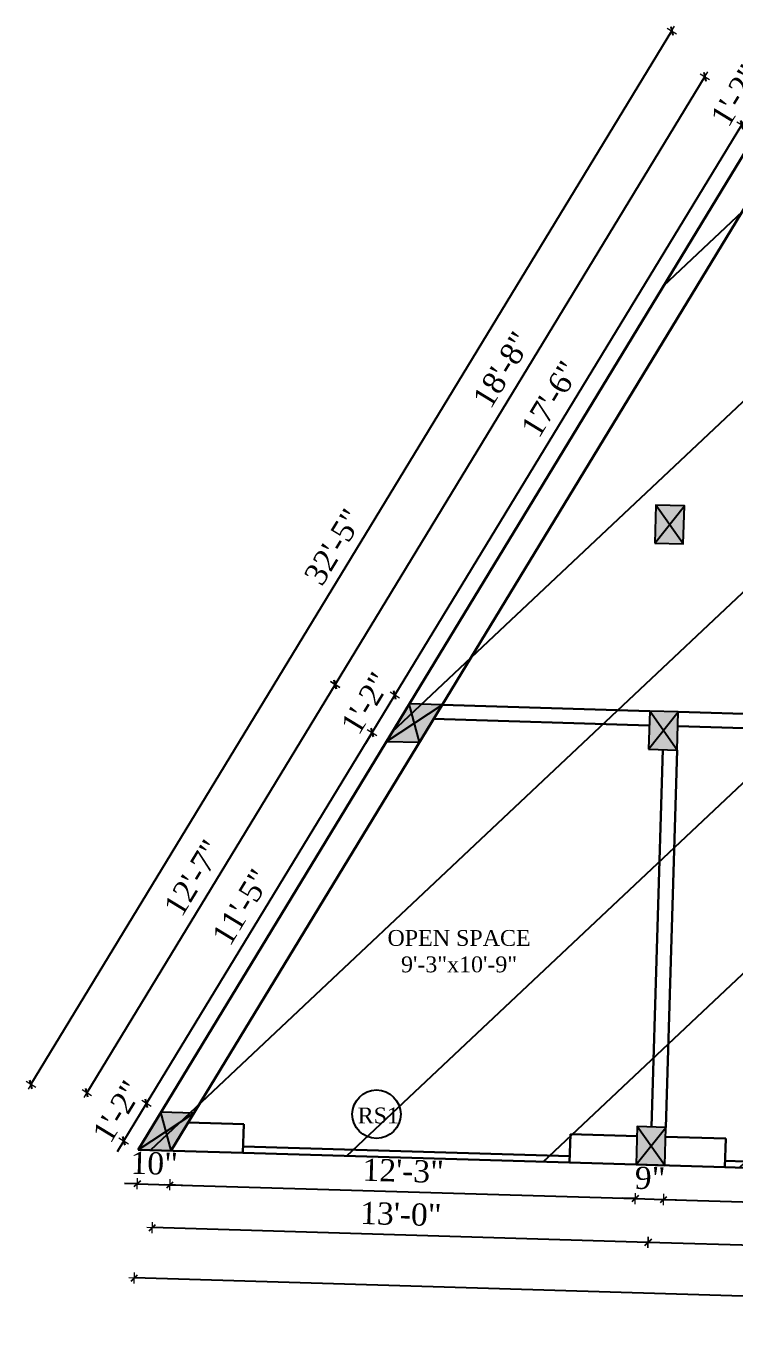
# Model space of a CAD drawing. Header units: inches. Extents: x 4069 to 291496, y -47643 to 12535.
# Drawn here: x 139208.9 to 139432.2, y -23338.9 to -22925.4 of the extents above; entities that cross this region are included whole.
import ezdxf

# ---------------------------------------------------------------- set-up
doc = ezdxf.new("R2010")
doc.units = ezdxf.units.IN
doc.header["$LTSCALE"] = 5
doc.header["$MEASUREMENT"] = 0
doc.layers.add('A-WALL', color=7, linetype='Continuous', lineweight=9)
doc.layers.add('Dimension', color=7, linetype='Continuous', lineweight=18)
doc.layers.add('dim line', color=7, linetype='Continuous', lineweight=15, true_color=0xfab2b2)
doc.layers.add('TEXT', color=6, linetype='Continuous')
doc.layers.add('WALL', color=7, linetype='Continuous')
doc.styles.add('ordinary', font='times.ttf')
doc.dimstyles.new('Copy of 96', dxfattribs={"dimtxt": 7, "dimasz": 4, "dimexe": 0.5, "dimexo": 0.5, "dimgap": 3, "dimtad": 1, "dimdec": 1, "dimzin": 11, "dimdsep": 46, "dimlunit": 4, "dimtxsty": 'ordinary', "dimblk": 'OBLIQUE', "dimcen": 0.09, "dimse1": 1, "dimse2": 1, "dimclrt": 6, "dimazin": 0, "dimtfac": 1, "dimtdec": 1, "dimtix": 1, "dimtmove": 2, "dimatfit": 3, "dimldrblk": 'leader', "dimfxl": 0.5, "dimfxlon": 1, "dimtolj": 1, "dimtzin": 0, "dimarcsym": 0})

# ---------------------------------------------------------------- blocks, each defined once
blk = doc.blocks.new('c2a')
at = {"color": 1, "ltscale": 5}
for p, q in [((18091.63, 4625.76), (18084.82, 4613.76)), ((18101.98, 4625.76), (18091.63, 4625.76)), ((18095.17, 4613.76), (18101.98, 4625.76)), ((18084.82, 4613.76), (18095.17, 4613.76))]:
    blk.add_line(p, q, dxfattribs=at)
blk = doc.blocks.new('oblique')
at = {"color": 0, "lineweight": -2}
blk.add_line((0.25, 0.25), (-0.25, -0.25), dxfattribs=at)
at = {"layer": 'dim line', "lineweight": 9}
for p, q in [((-0.4375, 0), (0.4375, 0)), ((0, 0.4375), (0, -0.4375))]:
    blk.add_line(p, q, dxfattribs=at)
blk = doc.blocks.new('*D4565')
at = {"layer": 'A-WALL', "color": 0, "lineweight": -2, "ltscale": 50, "transparency": 16777216}
blk.add_line((139554.83, -23313.26), (139404.89, -23308.78), dxfattribs=at)
at = {"layer": 'Defpoints', "color": 0, "ltscale": 50, "transparency": 16777216}
for p in [(139405.62, -23284.38), (139555.55, -23288.85), (139404.89, -23308.78)]:
    blk.add_point(p, dxfattribs=at)
at = {"layer": 'A-WALL', "color": 0, "lineweight": -2, "ltscale": 50, "transparency": 16777216, "xscale": 4, "yscale": 4, "zscale": 4}
for p, rotation in [((139404.89, -23308.78), 178.2899854281411), ((139554.83, -23313.26), 358.2899854281411)]:
    blk.add_blockref('oblique', p, dxfattribs=dict(at, rotation=rotation))
at = {"layer": 'A-WALL', "color": 6, "ltscale": 50, "transparency": 16777216, "insert": (139480.05, -23304.46), "char_height": 7, "attachment_point": 5, "rotation": 358.29, "style": 'ordinary'}
blk.add_mtext('\\A1;12\'-6"', dxfattribs=at)
blk = doc.blocks.new('_OBLIQUE')
at = {"color": 0, "linetype": 'ByBlock'}
blk.add_line((-0.5, -0.5), (0.5, 0.5), dxfattribs=at)
blk = doc.blocks.new('leader')
at = {"layer": 'Dimension'}
for p, q in [((0, -4.33), (0, 4.33)), ((-4.42, 0), (4.42, 0))]:
    blk.add_line(p, q, dxfattribs=at)
blk = doc.blocks.new('*D4566')
at = {"layer": 'A-WALL', "color": 0, "lineweight": -2, "ltscale": 50, "transparency": 16777216}
blk.add_line((139404.89, -23308.78), (139248.64, -23304.12), dxfattribs=at)
at = {"layer": 'Defpoints', "color": 0, "ltscale": 50, "transparency": 16777216}
for p in [(139249.36, -23279.71), (139405.62, -23284.38), (139248.64, -23304.12)]:
    blk.add_point(p, dxfattribs=at)
at = {"layer": 'A-WALL', "color": 0, "lineweight": -2, "ltscale": 50, "transparency": 16777216, "xscale": 4, "yscale": 4, "zscale": 4}
for p, rotation in [((139248.64, -23304.12), 178.2899854281411), ((139404.89, -23308.78), 358.2899854281411)]:
    blk.add_blockref('oblique', p, dxfattribs=dict(at, rotation=rotation))
at = {"layer": 'A-WALL', "color": 6, "ltscale": 50, "transparency": 16777216, "insert": (139326.96, -23299.89), "char_height": 7, "attachment_point": 5, "rotation": 358.29, "style": 'ordinary'}
blk.add_mtext('\\A1;13\'-0"', dxfattribs=at)
blk = doc.blocks.new('*D4019')
at = {"layer": 'A-WALL', "color": 0, "lineweight": -2, "ltscale": 50, "transparency": 16777216}
blk.add_line((139815.73, -23337.1), (139242.98, -23320), dxfattribs=at)
at = {"layer": 'Defpoints', "color": 0, "ltscale": 50, "transparency": 16777216}
for p in [(139244.19, -23279.56), (139816.94, -23296.66), (139242.98, -23320)]:
    blk.add_point(p, dxfattribs=at)
at = {"layer": 'A-WALL', "color": 0, "lineweight": -2, "ltscale": 50, "transparency": 16777216, "xscale": 4, "yscale": 4, "zscale": 4}
for p, rotation in [((139242.98, -23320), 178.2899854281411), ((139815.73, -23337.1), 358.2899854281411)]:
    blk.add_blockref('oblique', p, dxfattribs=dict(at, rotation=rotation))
at = {"layer": 'A-WALL', "color": 6, "ltscale": 50, "transparency": 16777216, "insert": (139529.55, -23322), "char_height": 7, "attachment_point": 5, "rotation": 358.29, "style": 'ordinary'}
blk.add_mtext('\\A1;48\'-0"', dxfattribs=at)
blk = doc.blocks.new('*D4567')
at = {"layer": 'A-WALL', "color": 0, "lineweight": -2, "ltscale": 50, "transparency": 16777216}
for p, q in [((139246.8, -23264.99), (139248.87, -23261.57)), ((139239.63, -23276.78), (139246.8, -23264.99)), ((139239.63, -23276.78), (139237.55, -23280.2))]:
    blk.add_line(p, q, dxfattribs=at)
at = {"layer": 'Defpoints', "color": 0, "ltscale": 50, "transparency": 16777216}
for p in [(139246.8, -23264.99), (139251.36, -23267.77), (139244.19, -23279.56)]:
    blk.add_point(p, dxfattribs=at)
at = {"layer": 'A-WALL', "color": 0, "lineweight": -2, "ltscale": 50, "transparency": 16777216, "xscale": 4, "yscale": 4, "zscale": 4}
for p, rotation in [((139246.8, -23264.99), 238.7014709223615), ((139239.63, -23276.78), 58.70147092236149)]:
    blk.add_blockref('oblique', p, dxfattribs=dict(at, rotation=rotation))
at = {"layer": 'A-WALL', "color": 6, "ltscale": 50, "transparency": 16777216, "insert": (139237.66, -23267.51), "char_height": 7, "attachment_point": 5, "rotation": 58.7015, "style": 'ordinary'}
blk.add_mtext('\\A1;1\'-2"', dxfattribs=at)
blk = doc.blocks.new('*D4568')
at = {"layer": 'A-WALL', "color": 0, "lineweight": -2, "ltscale": 50, "transparency": 16777216}
blk.add_line((139246.8, -23264.99), (139317.89, -23148.06), dxfattribs=at)
at = {"layer": 'Defpoints', "color": 0, "ltscale": 50, "transparency": 16777216}
for p in [(139317.89, -23148.06), (139322.45, -23150.84), (139251.36, -23267.77)]:
    blk.add_point(p, dxfattribs=at)
at = {"layer": 'A-WALL', "color": 0, "lineweight": -2, "ltscale": 50, "transparency": 16777216, "xscale": 4, "yscale": 4, "zscale": 4}
for p, rotation in [((139317.89, -23148.06), 58.70147092263156), ((139246.8, -23264.99), 238.7014709226316)]:
    blk.add_blockref('oblique', p, dxfattribs=dict(at, rotation=rotation))
at = {"layer": 'A-WALL', "color": 6, "ltscale": 50, "transparency": 16777216, "insert": (139276.74, -23203.12), "char_height": 7, "attachment_point": 5, "rotation": 58.7015, "style": 'ordinary'}
blk.add_mtext('\\A1;11\'-5"', dxfattribs=at)
blk = doc.blocks.new('*D4569')
at = {"layer": 'A-WALL', "color": 0, "lineweight": -2, "ltscale": 50, "transparency": 16777216}
for p, q in [((139317.89, -23148.06), (139325.06, -23136.27)), ((139325.06, -23136.27), (139327.13, -23132.85)), ((139317.89, -23148.06), (139315.81, -23151.48))]:
    blk.add_line(p, q, dxfattribs=at)
at = {"layer": 'Defpoints', "color": 0, "ltscale": 50, "transparency": 16777216}
for p in [(139325.06, -23136.27), (139329.62, -23139.05), (139322.45, -23150.84)]:
    blk.add_point(p, dxfattribs=at)
at = {"layer": 'A-WALL', "color": 0, "lineweight": -2, "ltscale": 50, "transparency": 16777216, "xscale": 4, "yscale": 4, "zscale": 4}
for p, rotation in [((139325.06, -23136.27), 238.7014709226316), ((139317.89, -23148.06), 58.70147092263153)]:
    blk.add_blockref('oblique', p, dxfattribs=dict(at, rotation=rotation))
at = {"layer": 'A-WALL', "color": 6, "ltscale": 50, "transparency": 16777216, "insert": (139315.92, -23138.79), "char_height": 7, "attachment_point": 5, "rotation": 58.7015, "style": 'ordinary'}
blk.add_mtext('\\A1;1\'-2"', dxfattribs=at)
blk = doc.blocks.new('*D4570')
at = {"layer": 'A-WALL', "color": 0, "lineweight": -2, "ltscale": 50, "transparency": 16777216}
blk.add_line((139325.06, -23136.27), (139434.38, -22956.45), dxfattribs=at)
at = {"layer": 'Defpoints', "color": 0, "ltscale": 50, "transparency": 16777216}
for p in [(139434.38, -22956.45), (139438.95, -22959.23), (139329.62, -23139.05)]:
    blk.add_point(p, dxfattribs=at)
at = {"layer": 'A-WALL', "color": 0, "lineweight": -2, "ltscale": 50, "transparency": 16777216, "xscale": 4, "yscale": 4, "zscale": 4}
for p, rotation in [((139434.38, -22956.45), 58.70147092263156), ((139325.06, -23136.27), 238.7014709226316)]:
    blk.add_blockref('oblique', p, dxfattribs=dict(at, rotation=rotation))
at = {"layer": 'A-WALL', "color": 6, "ltscale": 50, "transparency": 16777216, "insert": (139374.1, -23042.95), "char_height": 7, "attachment_point": 5, "rotation": 58.7015, "style": 'ordinary'}
blk.add_mtext('\\A1;17\'-6"', dxfattribs=at)
blk = doc.blocks.new('*D4571')
at = {"layer": 'A-WALL', "color": 0, "lineweight": -2, "ltscale": 50, "transparency": 16777216}
for p, q in [((139441.55, -22944.66), (139443.63, -22941.24)), ((139434.38, -22956.45), (139441.55, -22944.66)), ((139434.38, -22956.45), (139432.3, -22959.87))]:
    blk.add_line(p, q, dxfattribs=at)
at = {"layer": 'Defpoints', "color": 0, "ltscale": 50, "transparency": 16777216}
for p in [(139441.55, -22944.66), (139446.11, -22947.44), (139438.95, -22959.23)]:
    blk.add_point(p, dxfattribs=at)
at = {"layer": 'A-WALL', "color": 0, "lineweight": -2, "ltscale": 50, "transparency": 16777216, "xscale": 4, "yscale": 4, "zscale": 4}
for p, rotation in [((139441.55, -22944.66), 238.7014709226316), ((139434.38, -22956.45), 58.70147092263153)]:
    blk.add_blockref('oblique', p, dxfattribs=dict(at, rotation=rotation))
at = {"layer": 'A-WALL', "color": 6, "ltscale": 50, "transparency": 16777216, "insert": (139432.41, -22947.18), "char_height": 7, "attachment_point": 5, "rotation": 58.7015, "style": 'ordinary'}
blk.add_mtext('\\A1;1\'-2"', dxfattribs=at)
blk = doc.blocks.new('*D4572')
at = {"layer": 'A-WALL', "color": 0, "lineweight": -2, "ltscale": 50, "transparency": 16777216}
blk.add_line((139422.75, -22941.3), (139306.25, -23132.91), dxfattribs=at)
at = {"layer": 'Defpoints', "color": 0, "ltscale": 50, "transparency": 16777216}
for p in [(139442.53, -22953.33), (139306.25, -23132.91), (139326.04, -23144.94)]:
    blk.add_point(p, dxfattribs=at)
at = {"layer": 'A-WALL', "color": 0, "lineweight": -2, "ltscale": 50, "transparency": 16777216, "xscale": 4, "yscale": 4, "zscale": 4}
for p, rotation in [((139422.75, -22941.3), 58.7014709224049), ((139306.25, -23132.91), 238.7014709224049)]:
    blk.add_blockref('oblique', p, dxfattribs=dict(at, rotation=rotation))
at = {"layer": 'A-WALL', "color": 6, "ltscale": 50, "transparency": 16777216, "insert": (139358.9, -23033.7), "char_height": 7, "attachment_point": 5, "rotation": 58.7015, "style": 'ordinary'}
blk.add_mtext('\\A1;18\'-8"', dxfattribs=at)
blk = doc.blocks.new('*D4573')
at = {"layer": 'A-WALL', "color": 0, "lineweight": -2, "ltscale": 50, "transparency": 16777216}
blk.add_line((139306.25, -23132.91), (139227.99, -23261.64), dxfattribs=at)
at = {"layer": 'Defpoints', "color": 0, "ltscale": 50, "transparency": 16777216}
for p in [(139326.04, -23144.94), (139227.99, -23261.64), (139247.78, -23273.66)]:
    blk.add_point(p, dxfattribs=at)
at = {"layer": 'A-WALL', "color": 0, "lineweight": -2, "ltscale": 50, "transparency": 16777216, "xscale": 4, "yscale": 4, "zscale": 4}
for p, rotation in [((139306.25, -23132.91), 58.7014709226316), ((139227.99, -23261.64), 238.7014709226316)]:
    blk.add_blockref('oblique', p, dxfattribs=dict(at, rotation=rotation))
at = {"layer": 'A-WALL', "color": 6, "ltscale": 50, "transparency": 16777216, "insert": (139261.51, -23193.86), "char_height": 7, "attachment_point": 5, "rotation": 58.7015, "style": 'ordinary'}
blk.add_mtext('\\A1;12\'-7"', dxfattribs=at)
blk = doc.blocks.new('*D4020')
at = {"layer": 'A-WALL', "color": 0, "lineweight": -2, "ltscale": 50, "transparency": 16777216}
blk.add_line((139210.42, -23259.02), (139412.34, -22926.9), dxfattribs=at)
at = {"layer": 'Defpoints', "color": 0, "ltscale": 50, "transparency": 16777216}
for p in [(139412.34, -22926.9), (139446.11, -22947.44), (139244.19, -23279.56)]:
    blk.add_point(p, dxfattribs=at)
at = {"layer": 'A-WALL', "color": 0, "lineweight": -2, "ltscale": 50, "transparency": 16777216, "xscale": 4, "yscale": 4, "zscale": 4}
for p, rotation in [((139412.34, -22926.9), 58.70147092240745), ((139210.42, -23259.02), 238.7014709224074)]:
    blk.add_blockref('oblique', p, dxfattribs=dict(at, rotation=rotation))
at = {"layer": 'A-WALL', "color": 6, "ltscale": 50, "transparency": 16777216, "insert": (139305.77, -23089.55), "char_height": 7, "attachment_point": 5, "rotation": 58.7015, "style": 'ordinary'}
blk.add_mtext('\\A1;32\'-5"', dxfattribs=at)
blk = doc.blocks.new('*D4022')
at = {"layer": 'A-WALL', "color": 0, "lineweight": -2, "ltscale": 50, "transparency": 16777216}
for p, q in [((139243.87, -23290.31), (139239.87, -23290.19)), ((139243.87, -23290.31), (139254.22, -23290.62)), ((139254.22, -23290.62), (139258.21, -23290.74))]:
    blk.add_line(p, q, dxfattribs=at)
at = {"layer": 'Defpoints', "color": 0, "ltscale": 50, "transparency": 16777216}
for p in [(139244.19, -23279.56), (139254.54, -23279.87), (139254.22, -23290.62)]:
    blk.add_point(p, dxfattribs=at)
at = {"layer": 'A-WALL', "color": 0, "lineweight": -2, "ltscale": 50, "transparency": 16777216, "xscale": 4, "yscale": 4, "zscale": 4}
for p, rotation in [((139243.87, -23290.31), 358.2899854281411), ((139254.22, -23290.62), 178.2899854281411)]:
    blk.add_blockref('oblique', p, dxfattribs=dict(at, rotation=rotation))
at = {"layer": 'A-WALL', "color": 6, "ltscale": 50, "transparency": 16777216, "insert": (139249.24, -23283.91), "char_height": 7, "attachment_point": 5, "rotation": 358.29, "style": 'ordinary'}
blk.add_mtext('\\A1;10"', dxfattribs=at)
blk = doc.blocks.new('*D4023')
at = {"layer": 'A-WALL', "color": 0, "lineweight": -2, "ltscale": 50, "transparency": 16777216}
blk.add_line((139254.22, -23290.62), (139400.8, -23295), dxfattribs=at)
at = {"layer": 'Defpoints', "color": 0, "ltscale": 50, "transparency": 16777216}
for p in [(139254.54, -23279.87), (139401.12, -23284.24), (139400.8, -23295)]:
    blk.add_point(p, dxfattribs=at)
at = {"layer": 'A-WALL', "color": 0, "lineweight": -2, "ltscale": 50, "transparency": 16777216, "xscale": 4, "yscale": 4, "zscale": 4}
for p, rotation in [((139254.22, -23290.62), 178.2899854281411), ((139400.8, -23295), 358.2899854281411)]:
    blk.add_blockref('oblique', p, dxfattribs=dict(at, rotation=rotation))
at = {"layer": 'A-WALL', "color": 6, "ltscale": 50, "transparency": 16777216, "insert": (139327.7, -23286.25), "char_height": 7, "attachment_point": 5, "rotation": 358.29, "style": 'ordinary'}
blk.add_mtext('\\A1;12\'-3"', dxfattribs=at)
blk = doc.blocks.new('*D4024')
at = {"layer": 'A-WALL', "color": 0, "lineweight": -2, "ltscale": 50, "transparency": 16777216}
for p, q in [((139400.8, -23295), (139396.8, -23294.88)), ((139400.8, -23295), (139409.8, -23295.27)), ((139409.8, -23295.27), (139413.8, -23295.39))]:
    blk.add_line(p, q, dxfattribs=at)
at = {"layer": 'Defpoints', "color": 0, "ltscale": 50, "transparency": 16777216}
for p in [(139401.12, -23284.24), (139410.12, -23284.51), (139409.8, -23295.27)]:
    blk.add_point(p, dxfattribs=at)
at = {"layer": 'A-WALL', "color": 0, "lineweight": -2, "ltscale": 50, "transparency": 16777216, "xscale": 4, "yscale": 4, "zscale": 4}
for p, rotation in [((139400.8, -23295), 358.2899854281411), ((139409.8, -23295.27), 178.2899854281411)]:
    blk.add_blockref('oblique', p, dxfattribs=dict(at, rotation=rotation))
at = {"layer": 'A-WALL', "color": 6, "ltscale": 50, "transparency": 16777216, "insert": (139405.5, -23288.56), "char_height": 7, "attachment_point": 5, "rotation": 358.29, "style": 'ordinary'}
blk.add_mtext('\\A1;9"', dxfattribs=at)
blk = doc.blocks.new('*D4025')
at = {"layer": 'A-WALL', "color": 0, "lineweight": -2, "ltscale": 50, "transparency": 16777216}
blk.add_line((139409.8, -23295.27), (139550.73, -23299.47), dxfattribs=at)
at = {"layer": 'Defpoints', "color": 0, "ltscale": 50, "transparency": 16777216}
for p in [(139410.12, -23284.51), (139551.06, -23288.72), (139550.73, -23299.47)]:
    blk.add_point(p, dxfattribs=at)
at = {"layer": 'A-WALL', "color": 0, "lineweight": -2, "ltscale": 50, "transparency": 16777216, "xscale": 4, "yscale": 4, "zscale": 4}
for p, rotation in [((139409.8, -23295.27), 178.2899854281411), ((139550.73, -23299.47), 358.2899854281411)]:
    blk.add_blockref('oblique', p, dxfattribs=dict(at, rotation=rotation))
at = {"layer": 'A-WALL', "color": 6, "ltscale": 50, "transparency": 16777216, "insert": (139480.46, -23290.8), "char_height": 7, "attachment_point": 5, "rotation": 358.29, "style": 'ordinary'}
blk.add_mtext('\\A1;11\'-9"', dxfattribs=at)

msp = doc.modelspace()

# ---------------------------------------------------------------- hatches: boundary and pattern name
at = {"layer": 'WALL', "linetype": 'ByBlock', "ltscale": 5, "true_color": 0xf8991e}
h = msp.add_hatch(dxfattribs=at)
h.set_pattern_fill('ANSI31', color=30, scale=350, angle=-1.7100146)
h.set_pattern_definition([(43.29, (132879.9, -20503.353), (-29.999, 31.8453), [])])
h.paths.add_polyline_path([(139244.19237, -23279.55849), (139446.11425, -22947.43612), (139824.94547, -22958.74584), (139817.11623, -23290.66003), (139816.93719, -23296.65735)])
h = msp.add_hatch(color=30, dxfattribs=at)
h.dxf.hatch_style = 1
h.paths.add_polyline_path([(139411.64823, -23082.46776), (139406.97119, -23088.3308), (139415.96718, -23088.59937)])
h.paths.add_polyline_path([(139415.96718, -23088.59937), (139416.32528, -23076.60471), (139411.64823, -23082.46776)])
h.paths.add_polyline_path([(139411.64823, -23082.46776), (139416.32528, -23076.60471), (139407.32928, -23076.33614)])
h.paths.add_polyline_path([(139407.32928, -23076.33614), (139406.97119, -23088.3308), (139411.64823, -23082.46776)])
h = msp.add_hatch(color=30, dxfattribs=at)
h.dxf.hatch_style = 1
h.paths.add_polyline_path([(139331.20897, -23145.09526), (139332.79708, -23151.14535), (139339.96591, -23139.35402)])
h.paths.add_polyline_path([(139331.20897, -23145.09526), (139339.96591, -23139.35402), (139329.62086, -23139.04518)])
h.paths.add_polyline_path([(139329.62086, -23139.04518), (139322.45203, -23150.8365), (139331.20897, -23145.09526)])
h.paths.add_polyline_path([(139331.20897, -23145.09526), (139322.45203, -23150.8365), (139332.79708, -23151.14535)])
h = msp.add_hatch(color=30, dxfattribs=at)
h.dxf.hatch_style = 1
h.paths.add_polyline_path([(139409.70857, -23147.43881), (139405.03153, -23153.30185), (139414.02752, -23153.57042)])
h.paths.add_polyline_path([(139414.02752, -23153.57042), (139414.38561, -23141.57577), (139409.70857, -23147.43881)])
h.paths.add_polyline_path([(139409.70857, -23147.43881), (139414.38561, -23141.57577), (139405.38962, -23141.3072)])
h.paths.add_polyline_path([(139405.38962, -23141.3072), (139405.03153, -23153.30185), (139409.70857, -23147.43881)])
h = msp.add_hatch(color=30, dxfattribs=at)
h.dxf.hatch_style = 1
h.paths.add_polyline_path([(139252.94931, -23273.81725), (139254.53742, -23279.86733), (139261.70624, -23268.076)])
h.paths.add_polyline_path([(139252.94931, -23273.81725), (139261.70624, -23268.076), (139251.36119, -23267.76716)])
h.paths.add_polyline_path([(139251.36119, -23267.76716), (139244.19237, -23279.55849), (139252.94931, -23273.81725)])
h.paths.add_polyline_path([(139252.94931, -23273.81725), (139244.19237, -23279.55849), (139254.53742, -23279.86733)])
h = msp.add_hatch(color=30, dxfattribs=at)
h.dxf.hatch_style = 1
h.paths.add_polyline_path([(139405.79941, -23278.38047), (139401.12237, -23284.24351), (139410.11836, -23284.51208)])
h.paths.add_polyline_path([(139410.11836, -23284.51208), (139410.47645, -23272.51743), (139405.79941, -23278.38047)])
h.paths.add_polyline_path([(139405.79941, -23278.38047), (139410.47645, -23272.51743), (139401.48046, -23272.24886)])
h.paths.add_polyline_path([(139401.48046, -23272.24886), (139401.12237, -23284.24351), (139405.79941, -23278.38047)])

# ---------------------------------------------------------------- linework, layer by layer
at = {"color": 1, "ltscale": 5}
for p, q in [((139406.97119, -23088.3308), (139416.32528, -23076.60471)), ((139415.96718, -23088.59937), (139407.32928, -23076.33614)), ((139322.45203, -23150.8365), (139339.96591, -23139.35402)), ((139332.79708, -23151.14535), (139329.62086, -23139.04518)), ((139405.03153, -23153.30185), (139414.38561, -23141.57577)), ((139414.02752, -23153.57042), (139405.38962, -23141.3072)), ((139244.19237, -23279.55849), (139261.70624, -23268.076)), ((139254.53742, -23279.86733), (139251.36119, -23267.76716)), ((139401.12237, -23284.24351), (139410.47645, -23272.51743)), ((139410.11836, -23284.51208), (139401.48046, -23272.24886))]:
    msp.add_line(p, q, dxfattribs=at)
at = {"layer": 'A-WALL', "lineweight": 30}
for p, q in [((139244.19237, -23279.55849), (139446.11425, -22947.43612)), ((139254.53742, -23279.86733), (139456.4593, -22947.74496)), ((139405.38962, -23141.3072), (139339.96591, -23139.35402)), ((139405.25534, -23145.80519), (139337.2776, -23143.77577)), ((139509.90951, -23144.42756), (139414.38561, -23141.57577)), ((139509.77523, -23148.92556), (139414.25133, -23146.07376)), ((139405.97845, -23272.38314), (139409.52953, -23153.43614)), ((139410.47645, -23272.51743), (139414.02752, -23153.57042)), ((139259.91404, -23271.02384), (139277.44624, -23271.54725)), ((139277.17767, -23280.54324), (139277.44624, -23271.54725)), ((139380.1318, -23283.61686), (139380.40037, -23274.62086)), ((139380.40037, -23274.62086), (139401.39093, -23275.24752)), ((139410.38693, -23275.51609), (139429.37855, -23276.08307)), ((139429.10998, -23285.07906), (139429.37855, -23276.08307)), ((139244.19237, -23279.55849), (139277.17767, -23280.54324)), ((139277.17767, -23280.54324), (139380.1318, -23283.61686)), ((139277.23735, -23278.54413), (139380.19148, -23281.61775)), ((139380.1318, -23283.61686), (139429.10998, -23285.07906)), ((139429.10998, -23285.07906), (139530.065, -23288.093)), ((139429.16966, -23283.07995), (139530.12468, -23286.09389))]:
    msp.add_line(p, q, dxfattribs=at)
at = {"layer": 'TEXT'}
msp.add_circle((139319.2987, -23268.38214), 7.64038, dxfattribs=at)
at = {"layer": 'WALL', "color": 2, "linetype": 'ByBlock', "ltscale": 5}
for points in [[(139406.97119, -23088.3308), (139415.96718, -23088.59937), (139416.32528, -23076.60471), (139407.32928, -23076.33614)], [(139322.45203, -23150.8365), (139332.79708, -23151.14535), (139339.96591, -23139.35402), (139329.62086, -23139.04518)], [(139405.03153, -23153.30185), (139414.02752, -23153.57042), (139414.38561, -23141.57577), (139405.38962, -23141.3072)], [(139244.19237, -23279.55849), (139254.53742, -23279.86733), (139261.70624, -23268.076), (139251.36119, -23267.76716)], [(139401.12237, -23284.24351), (139410.11836, -23284.51208), (139410.47645, -23272.51743), (139401.48046, -23272.24886)]]:
    msp.add_lwpolyline(points, close=True, dxfattribs=at)

# ---------------------------------------------------------------- block references
at = {"layer": 'WALL', "color": 2, "linetype": 'ByBlock', "ltscale": 5, "rotation": 358.2899854281413}
for p in [(121108.00774, -27222.87273), (121029.74808, -27351.59471)]:
    msp.add_blockref('c2a', p, dxfattribs=at)

# ---------------------------------------------------------------- texts
at = {"layer": 'TEXT', "style": 'ordinary'}
msp.add_text('RS1', height=5, dxfattribs=at).set_placement((139313.36628, -23271.27051))
at = {"layer": 'TEXT', "insert": (139345.31134, -23223.71928), "char_height": 5, "attachment_point": 8, "style": 'ordinary'}
msp.add_mtext_dynamic_manual_height_columns('OPEN SPACE\\P9\'-3"x10\'-9"', width=101.5687276, gutter_width=1720.71691, heights=[0], dxfattribs=at)

# ---------------------------------------------------------------- dimensions: what is measured, and where the dimension line sits
at = {"layer": 'A-WALL', "ltscale": 50}
for p1, p2, distance, picture, middle in [((139244.19237, -23279.55849), (139446.11425, -22947.43612), 39.52759, '*D4020', (139305.77227, -23089.55464)), ((139442.52984, -22953.33178), (139326.03645, -23144.94084), -23.15088, '*D4572', (139358.89554, -23033.7013)), ((139244.19237, -23279.55849), (139251.36119, -23267.76716), 5.34192, '*D4567', (139237.65819, -23267.51098))]:
    dim = msp.add_aligned_dim(p1=p1, p2=p2, distance=distance, dimstyle='Copy of 96', override={"dimdec": 0, "dimblk": 'oblique', "dimtdec": 0, "dimarcsym": 1}, dxfattribs=at)
    dim.commit()
    dim.dimension.update_dxf_attribs({"geometry": picture, "text_midpoint": middle})
for base, p1, p2, angle, picture, middle in [((139441.54973, -22944.66101), (139438.94543, -22959.22745), (139446.11425, -22947.43612), 238.7014709, '*D4571', (139432.41125, -22947.17994)), ((139434.38091, -22956.45233), (139329.62086, -23139.04518), (139438.94543, -22959.22745), 238.7014709, '*D4570', (139374.10418, -23042.94776)), ((139325.05634, -23136.27006), (139322.45203, -23150.8365), (139329.62086, -23139.04518), 238.7014709, '*D4569', (139315.91785, -23138.789)), ((139227.995, -23261.63601), (139326.03645, -23144.94084), (139247.77678, -23273.66282), 58.7014709, '*D4573', (139261.51039, -23193.86158)), ((139317.88751, -23148.06139), (139251.36119, -23267.76716), (139322.45203, -23150.8365), 238.7014709, '*D4568', (139276.73627, -23203.11853)), ((139254.21636, -23290.62153), (139244.19237, -23279.55849), (139254.53742, -23279.86733), 358.2899854, '*D4022', (139249.23961, -23283.90946)), ((139248.63638, -23304.11537), (139405.62036, -23284.3778), (139249.36489, -23279.71291), 358.2899854, '*D4566', (139326.95988, -23299.89017)), ((139400.80131, -23294.99771), (139254.53742, -23279.86733), (139401.12237, -23284.24351), 358.2899854, '*D4023', (139327.70461, -23286.25198)), ((139409.7973, -23295.26628), (139401.12237, -23284.24351), (139410.11836, -23284.51208), 358.2899854, '*D4024', (139405.49538, -23288.56426)), ((139404.89184, -23308.78026), (139555.55356, -23288.85394), (139405.62036, -23284.3778), 358.2899854, '*D4565', (139480.05422, -23304.46069)), ((139550.73451, -23299.47385), (139410.11836, -23284.51208), (139551.05556, -23288.71966), 358.2899854, '*D4025', (139480.46198, -23290.80233))]:
    dim = msp.add_linear_dim(base=base, p1=p1, p2=p2, angle=angle, dimstyle='Copy of 96', override={"dimdec": 0, "dimblk": 'oblique', "dimtdec": 0, "dimarcsym": 1}, dxfattribs=at)
    dim.commit()
    dim.dimension.update_dxf_attribs({"geometry": picture, "text_midpoint": middle})
dim = msp.add_linear_dim(base=(139242.98491, -23320.00374), p1=(139816.93719, -23296.65735), p2=(139244.19237, -23279.55849), angle=358.2899854, text='48\'-0"', dimstyle='Copy of 96', override={"dimdec": 0, "dimblk": 'oblique', "dimtdec": 0, "dimarcsym": 1}, dxfattribs=at)
dim.commit()
dim.dimension.update_dxf_attribs({"geometry": '*D4019', "text_midpoint": (139529.55309, -23321.99554)})

doc.saveas('drawing.dxf')
